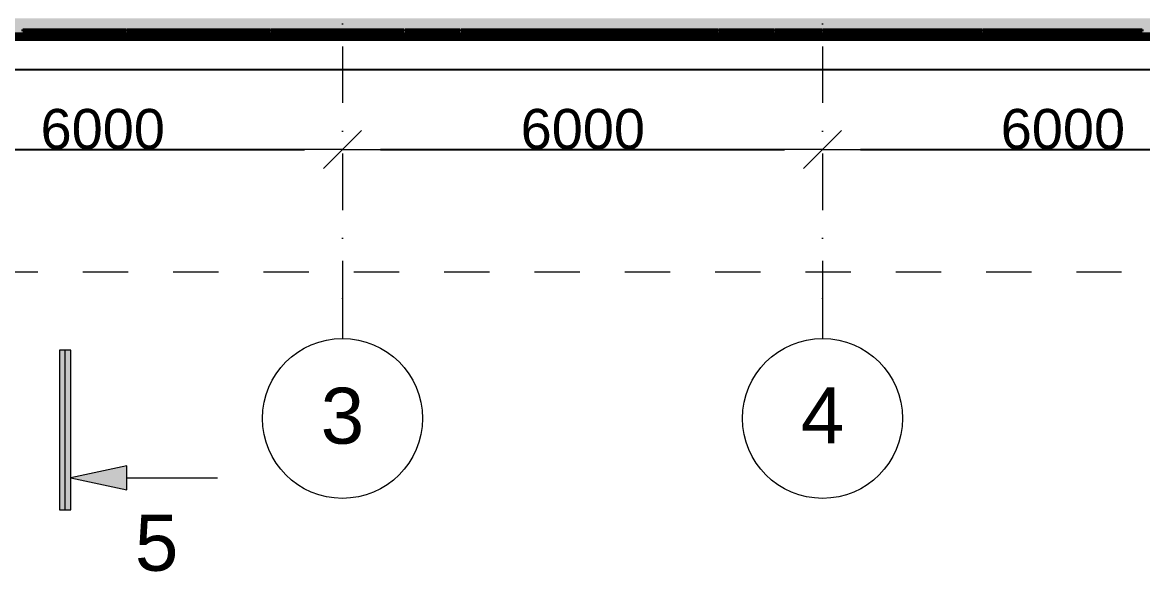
# Model space of a CAD drawing. Header units: millimetres. Extents: x -34838 to 729576, y -214038 to 121482.
# Drawn here: x 534180 to 548180, y -63102 to -56235 of the extents above; entities that cross this region are included whole.
import ezdxf
from ezdxf.enums import TextEntityAlignment as Align

# ---------------------------------------------------------------- set-up
doc = ezdxf.new("R2010")
doc.units = ezdxf.units.MM
doc.header["$MEASUREMENT"] = 0
doc.linetypes.add('Штриховая', pattern=[1128.888893, 564.444447, -564.444447])
doc.linetypes.add('Штрихпунктирная', pattern=[1340.555525, 705.555534, -352.777767, 0, -282.222223])
doc.layers.add('0_Ном._пера__54', color=7, linetype='Continuous', lineweight=15, true_color=0x5f5f5f)
for name, color, linetype in [('А _ _ НЕ ДЛЯ ДРУКУ (ДОПОМІЖНІ).ADD', 7, 'Continuous'), ('А _ ОСІ КООРДИНАЦІЙНІ.3D', 7, 'Continuous'), ('АБ _ 0 _ СТІНИ _ ЗОВНІШНІ .3D', 7, 'Continuous'), ('АБ _ 0 _ СТІНИ _ НАВІСНІ .3D', 7, 'Continuous'), ('АБ _ 3 _ ДАХИ _ КОНСТРУКЦІЯ .3D', 7, 'Continuous')]:
    doc.layers.add(name, color=color, linetype=linetype)
for name, color, linetype, lineweight in [('А _ _ НЕ ДЛЯ ДРУКУ (ДОПОМІЖНІ).ADD_Ном._пера__1', 7, 'Continuous', 13), ('А _ _ НЕ ДЛЯ ДРУКУ (ДОПОМІЖНІ).ADD_Ном._пера__20', 7, 'Continuous', 13), ('А _ ОСІ КООРДИНАЦІЙНІ.3D_Ном._пера__105', 7, 'Continuous', 13), ('А _ ОСІ КООРДИНАЦІЙНІ.3D_Ном._пера__25', 7, 'Continuous', 0), ('АБ _ 0 _ СТІНИ _ ЗОВНІШНІ .3D_Ном._пера__47', 7, 'Continuous', 20), ('АБ _ 0 _ СТІНИ _ НАВІСНІ .3D_Ном._пера__27', 7, 'Continuous', 35), ('АБ _ 3 _ ДАХИ _ КОНСТРУКЦІЯ .3D_Ном._пера__7', 7, 'Continuous', 60)]:
    doc.layers.add(name, color=color, linetype=linetype, lineweight=lineweight)
doc.styles.add('СГЕНЕРИР_СТИЛЬ_1', font='Arial.ttf')
doc.dimstyles.new('СГЕНЕРИР_СТИЛЬ__2', dxfattribs={"dimtxt": 500, "dimasz": 475, "dimexe": 0.18, "dimexo": 0.0625, "dimgap": 0.09, "dimtad": 1, "dimtih": 1, "dimtoh": 1, "dimdec": 0, "dimzin": 0, "dimdsep": 46, "dimtxsty": 'СГЕНЕРИР_СТИЛЬ_1', "dimblk": 'ARROWHEAD_6', "dimblk1": 'ARROWHEAD_6', "dimblk2": 'ARROWHEAD_6', "dimcen": 0.09, "dimse1": 1, "dimse2": 1, "dimclrd": 7, "dimclre": 7, "dimclrt": 7, "dimazin": 0, "dimtfac": 1, "dimtdec": 4, "dimtmove": 0, "dimatfit": 3, "dimfxl": 1, "dimtolj": 1, "dimtzin": 0, "dimarcsym": 0})

# ---------------------------------------------------------------- blocks, each defined once
blk = doc.blocks.new('Стена_4_4', base_point=(-150, -2075))
at = {"layer": 'АБ _ 0 _ СТІНИ _ ЗОВНІШНІ .3D', "linetype": 'Continuous', "lineweight": 0, "true_color": 0x000000}
h = blk.add_hatch(dxfattribs=at)
h.set_pattern_fill('М___БЕТОН_АРМОВАНИЙ___З__C5', color=18, style=0, pattern_type=2)
h.set_pattern_definition([(45, (0, 0), (-367.6955, 367.6955), []), (45, (-183.85, 183.85), (-367.6955, 367.6955), [390, -130, 0, -130])])
h.paths.add_polyline_path([(-150, -2200), (96150, -2200), (96150, -1950), (-150, -1950)])
at = {"layer": 'АБ _ 0 _ СТІНИ _ ЗОВНІШНІ .3D_Ном._пера__47', "color": 7, "linetype": 'Continuous', "lineweight": 20, "flags": 128}
blk.add_lwpolyline([(-150, -2200), (96150, -2200)], dxfattribs=at)
blk = doc.blocks.new('Балка_1_4', base_point=(0, -2175))
at = {"layer": 'АБ _ 3 _ ДАХИ _ КОНСТРУКЦІЯ .3D_Ном._пера__7', "color": 7, "linetype": 'Continuous', "lineweight": 60}
for p, q in [((0, -2150), (96000, -2150)), ((0, -2200), (96000, -2200))]:
    blk.add_line(p, q, dxfattribs=at)
blk = doc.blocks.new('ARROWHEAD_6')
at = {"color": 0, "linetype": 'Continuous', "lineweight": 0}
for p, q in [((-0.5, -0.5), (0.5, 0.5)), ((0, 0), (-1, 0))]:
    blk.add_line(p, q, dxfattribs=at)
blk = doc.blocks.new('*D447')
at = {"color": 7, "linetype": 'Continuous', "lineweight": -2, "transparency": 16777216}
blk.add_line((532655, -57825), (537705, -57825), dxfattribs=at)
at = {"layer": 'Defpoints', "color": 0, "linetype": 'Continuous', "transparency": 16777216}
for p in [(538180, -57825), (532180, -60187), (538180, -60187)]:
    blk.add_point(p, dxfattribs=at)
at = {"color": 7, "linetype": 'Continuous', "lineweight": -2, "transparency": 16777216, "xscale": 474.9999999999999, "yscale": 474.9999999999999, "zscale": 474.9999999999999, "rotation": 180}
blk.add_blockref('ARROWHEAD_6', (532180, -57825), dxfattribs=at)
at = {"color": 7, "linetype": 'Continuous', "lineweight": -2, "transparency": 16777216, "xscale": 474.9999999999999, "yscale": 474.9999999999999, "zscale": 474.9999999999999}
blk.add_blockref('ARROWHEAD_6', (538180, -57825), dxfattribs=at)
at = {"color": 7, "linetype": 'Continuous', "lineweight": 13, "transparency": 16777216, "insert": (535184, -57571), "char_height": 500, "attachment_point": 5, "style": 'СГЕНЕРИР_СТИЛЬ_1'}
blk.add_mtext('\\A1;6000', dxfattribs=at)
blk = doc.blocks.new('*D448')
at = {"color": 7, "linetype": 'Continuous', "lineweight": -2, "transparency": 16777216}
blk.add_line((538655, -57825), (543705, -57825), dxfattribs=at)
at = {"layer": 'Defpoints', "color": 0, "linetype": 'Continuous', "transparency": 16777216}
for p in [(544180, -57825), (538180, -60187), (544180, -60187)]:
    blk.add_point(p, dxfattribs=at)
at = {"color": 7, "linetype": 'Continuous', "lineweight": -2, "transparency": 16777216, "xscale": 474.9999999999999, "yscale": 474.9999999999999, "zscale": 474.9999999999999, "rotation": 180}
blk.add_blockref('ARROWHEAD_6', (538180, -57825), dxfattribs=at)
at = {"color": 7, "linetype": 'Continuous', "lineweight": -2, "transparency": 16777216, "xscale": 474.9999999999999, "yscale": 474.9999999999999, "zscale": 474.9999999999999}
blk.add_blockref('ARROWHEAD_6', (544180, -57825), dxfattribs=at)
at = {"color": 7, "linetype": 'Continuous', "lineweight": 13, "transparency": 16777216, "insert": (541184, -57571), "char_height": 500, "attachment_point": 5, "style": 'СГЕНЕРИР_СТИЛЬ_1'}
blk.add_mtext('\\A1;6000', dxfattribs=at)
blk = doc.blocks.new('*D449')
at = {"color": 7, "linetype": 'Continuous', "lineweight": -2, "transparency": 16777216}
blk.add_line((544655, -57825), (549705, -57825), dxfattribs=at)
at = {"layer": 'Defpoints', "color": 0, "linetype": 'Continuous', "transparency": 16777216}
for p in [(550180, -57825), (544180, -60187), (550180, -60187)]:
    blk.add_point(p, dxfattribs=at)
at = {"color": 7, "linetype": 'Continuous', "lineweight": -2, "transparency": 16777216, "xscale": 474.9999999999999, "yscale": 474.9999999999999, "zscale": 474.9999999999999, "rotation": 180}
blk.add_blockref('ARROWHEAD_6', (544180, -57825), dxfattribs=at)
at = {"color": 7, "linetype": 'Continuous', "lineweight": -2, "transparency": 16777216, "xscale": 474.9999999999999, "yscale": 474.9999999999999, "zscale": 474.9999999999999}
blk.add_blockref('ARROWHEAD_6', (550180, -57825), dxfattribs=at)
at = {"color": 7, "linetype": 'Continuous', "lineweight": 13, "transparency": 16777216, "insert": (547184, -57571), "char_height": 500, "attachment_point": 5, "style": 'СГЕНЕРИР_СТИЛЬ_1'}
blk.add_mtext('\\A1;6000', dxfattribs=at)
blk = doc.blocks.new('*D462')
at = {"color": 7, "linetype": 'Continuous', "lineweight": -2, "transparency": 16777216}
blk.add_line((526655, -56825), (621705, -56825), dxfattribs=at)
at = {"layer": 'Defpoints', "color": 0, "linetype": 'Continuous', "transparency": 16777216}
for p in [(622180, -56825), (622180, -58175), (526180, -60187)]:
    blk.add_point(p, dxfattribs=at)
at = {"color": 7, "linetype": 'Continuous', "lineweight": -2, "transparency": 16777216, "xscale": 474.9999999999999, "yscale": 474.9999999999999, "zscale": 474.9999999999999, "rotation": 180}
blk.add_blockref('ARROWHEAD_6', (526180, -56825), dxfattribs=at)
at = {"color": 7, "linetype": 'Continuous', "lineweight": -2, "transparency": 16777216, "xscale": 474.9999999999999, "yscale": 474.9999999999999, "zscale": 474.9999999999999}
blk.add_blockref('ARROWHEAD_6', (622180, -56825), dxfattribs=at)
at = {"color": 7, "linetype": 'Continuous', "lineweight": 13, "transparency": 16777216, "insert": (574185, -56571), "char_height": 500, "attachment_point": 5, "style": 'СГЕНЕРИР_СТИЛЬ_1'}
blk.add_mtext('\\A1;96000', dxfattribs=at)
blk = doc.blocks.new('Плоскость Сечения_2_4', base_point=(8536, -8097))
at = {"layer": 'А _ _ НЕ ДЛЯ ДРУКУ (ДОПОМІЖНІ).ADD', "linetype": 'Continuous', "lineweight": 0, "true_color": 0x000000}
for points in [[(8606, -8097), (8606, -6097), (8466, -6097), (8466, -8097)], [(9306, -7847), (9306, -7547), (8606, -7697)]]:
    blk.add_hatch(color=18, dxfattribs=at).paths.add_polyline_path(points)
at = {"layer": 'А _ _ НЕ ДЛЯ ДРУКУ (ДОПОМІЖНІ).ADD_Ном._пера__1', "color": 7, "linetype": 'Continuous', "lineweight": 13}
for p, q in [((8606, -6097), (8466, -6097)), ((8466, -6097), (8466, -8097)), ((8606, -8097), (8606, -6097)), ((9306, -7547), (8606, -7697)), ((9306, -7847), (9306, -7547)), ((8606, -7697), (9306, -7847)), ((9306, -7697), (10437, -7697)), ((8466, -8097), (8606, -8097))]:
    blk.add_line(p, q, dxfattribs=at)
at = {"layer": 'А _ _ НЕ ДЛЯ ДРУКУ (ДОПОМІЖНІ).ADD_Ном._пера__20', "color": 7, "linetype": 'Continuous', "lineweight": 13}
blk.add_line((8536, -8097), (8536, -6097), dxfattribs=at)
at = {"layer": 'А _ _ НЕ ДЛЯ ДРУКУ (ДОПОМІЖНІ).ADD_Ном._пера__1', "color": 7, "lineweight": 13, "insert": (9406, -8512), "char_height": 700, "attachment_point": 4, "style": 'СГЕНЕРИР_СТИЛЬ_1'}
blk.add_mtext('\\A1;{\\pql;\\fArial|b0|i0|c204|p34;5}', dxfattribs=at)
blk = doc.blocks.new('Навесная Стена_1_4')
at = {"layer": 'АБ _ 0 _ СТІНИ _ НАВІСНІ .3D', "linetype": 'Continuous', "lineweight": 0, "true_color": 0x000000}
for points in [[(8005, -2110), (8005, -2090), (9295, -2090), (9295, -2110)], [(9305, -2110), (9305, -2090), (11095, -2090), (11095, -2110)], [(11105, -2110), (11105, -2090), (12768, -2090), (12768, -2110)], [(12778, -2110), (12778, -2090), (13468, -2090), (13468, -2110)], [(13478, -2110), (13478, -2090), (16690, -2090), (16690, -2110)], [(16700, -2110), (16700, -2090), (17390, -2090), (17390, -2110)], [(17400, -2110), (17400, -2090), (17995, -2090), (17995, -2110)], [(18005, -2110), (18005, -2090), (19995, -2090), (19995, -2110)], [(20005, -2110), (20005, -2090), (21995, -2090), (21995, -2110)]]:
    blk.add_hatch(color=18, dxfattribs=at).paths.add_polyline_path(points)
at = {"layer": 'АБ _ 0 _ СТІНИ _ НАВІСНІ .3D_Ном._пера__27', "color": 7, "linetype": 'Continuous', "lineweight": 35}
for p, q in [((8005, -2090), (9295, -2090)), ((8005, -2110), (8005, -2090)), ((9295, -2090), (9295, -2110)), ((9305, -2090), (11095, -2090)), ((9305, -2110), (9305, -2090)), ((11095, -2090), (11095, -2110)), ((11105, -2090), (12768, -2090)), ((11105, -2110), (11105, -2090)), ((12768, -2090), (12768, -2110)), ((12778, -2090), (13468, -2090)), ((12778, -2110), (12778, -2090)), ((13468, -2090), (13468, -2110)), ((13478, -2090), (16690, -2090)), ((13478, -2110), (13478, -2090)), ((16690, -2090), (16690, -2110)), ((16700, -2090), (17390, -2090)), ((16700, -2110), (16700, -2090)), ((17390, -2090), (17390, -2110)), ((17400, -2090), (17995, -2090)), ((17400, -2110), (17400, -2090)), ((17995, -2090), (17995, -2110)), ((18005, -2090), (19995, -2090)), ((18005, -2110), (18005, -2090)), ((19995, -2090), (19995, -2110)), ((20005, -2090), (21995, -2090)), ((20005, -2110), (20005, -2090)), ((21995, -2090), (21995, -2110)), ((9295, -2110), (8005, -2110)), ((11095, -2110), (9305, -2110)), ((12768, -2110), (11105, -2110)), ((13468, -2110), (12778, -2110)), ((16690, -2110), (13478, -2110)), ((17390, -2110), (16700, -2110)), ((17995, -2110), (17400, -2110)), ((19995, -2110), (18005, -2110)), ((21995, -2110), (20005, -2110))]:
    blk.add_line(p, q, dxfattribs=at)
blk = doc.blocks.new('Стандартный Маркер Сетки')
at = {"layer": 'А _ ОСІ КООРДИНАЦІЙНІ.3D_Ном._пера__105', "color": 7, "linetype": 'Штрихпунктирная', "lineweight": 13}
for p, q in [((500, 0), (18399, 0)), ((18399, 0), (18899, 0))]:
    blk.add_line(p, q, dxfattribs=at)
at = {"layer": 'А _ ОСІ КООРДИНАЦІЙНІ.3D_Ном._пера__105', "color": 7, "linetype": 'Continuous', "lineweight": 13}
blk.add_circle((19899, 0), 1000, dxfattribs=at)
at = {"layer": 'А _ ОСІ КООРДИНАЦІЙНІ.3D_Ном._пера__105', "color": 7, "linetype": 'Штрихпунктирная', "lineweight": 13}
blk.add_point((18399, 0), dxfattribs=at)
blk.add_point((18399, 0), dxfattribs=at)
at = {"layer": 'А _ ОСІ КООРДИНАЦІЙНІ.3D_Ном._пера__25', "color": 7, "lineweight": 0, "style": 'СГЕНЕРИР_СТИЛЬ_1'}
blk.add_attdef('AC_MarkerText_1', text='', height=700, rotation=90, dxfattribs=at).set_placement((19899, 40), align=Align.MIDDLE_CENTER)

msp = doc.modelspace()

# ---------------------------------------------------------------- linework, layer by layer
at = {"layer": '0_Ном._пера__54', "color": 251, "linetype": 'Штриховая', "lineweight": 15, "true_color": 0x5f5f5f}
msp.add_line((525905, -59354.5), (622430, -59354.5), dxfattribs=at)

# ---------------------------------------------------------------- block references
at = {"layer": 'А _ _ НЕ ДЛЯ ДРУКУ (ДОПОМІЖНІ).ADD', "color": 7, "lineweight": 13}
msp.add_blockref('Плоскость Сечения_2_4', (534715.5, -62331.2), dxfattribs=at)
at = {"layer": 'А _ ОСІ КООРДИНАЦІЙНІ.3D', "color": 7, "linetype": 'Continuous', "lineweight": 60}
ref = msp.add_blockref('Стандартный Маркер Сетки', (538180, -41287.4), dxfattribs=dict(at, zscale=1000, rotation=270))
ref.add_attrib('AC_MarkerText_1', '3', dxfattribs={"layer": 'А _ ОСІ КООРДИНАЦІЙНІ.3D_Ном._пера__25', "color": 7, "lineweight": 0, "height": 700, "rotation": 360, "style": 'СГЕНЕРИР_СТИЛЬ_1'}).set_placement((538180, -61152.6), align=Align.MIDDLE_CENTER)
ref = msp.add_blockref('Стандартный Маркер Сетки', (544180, -41287.4), dxfattribs=dict(at, zscale=1000, rotation=270))
ref.add_attrib('AC_MarkerText_1', '4', dxfattribs={"layer": 'А _ ОСІ КООРДИНАЦІЙНІ.3D_Ном._пера__25', "color": 7, "lineweight": 0, "height": 700, "rotation": 360, "style": 'СГЕНЕРИР_СТИЛЬ_1'}).set_placement((544180, -61146.6), align=Align.MIDDLE_CENTER)
at = {"layer": 'АБ _ 0 _ СТІНИ _ ЗОВНІШНІ .3D', "color": 7, "lineweight": 20}
msp.add_blockref('Стена_4_4', (526030, -56309.5), dxfattribs=at)
at = {"layer": 'АБ _ 0 _ СТІНИ _ НАВІСНІ .3D', "linetype": 'Continuous', "lineweight": 0}
msp.add_blockref('Навесная Стена_1_4', (526180, -54234.5), dxfattribs=at)
at = {"layer": 'АБ _ 3 _ ДАХИ _ КОНСТРУКЦІЯ .3D', "color": 7, "lineweight": 60}
msp.add_blockref('Балка_1_4', (526180, -56409.5), dxfattribs=at)

# ---------------------------------------------------------------- dimensions: what is measured, and where the dimension line sits
at = {"color": 7, "linetype": 'Continuous', "lineweight": 13}
for base, p1, p2, picture, middle in [((622180, -56824.5), (526180, -60186.6), (622180, -58174.5), '*D462', (574184.8, -56824.5)), ((538180, -57824.5), (532180, -60186.6), (538180, -60186.6), '*D447', (535183.9, -57824.5)), ((544180, -57824.5), (538180, -60186.6), (544180, -60186.6), '*D448', (541183.9, -57824.5)), ((550180, -57824.5), (544180, -60186.6), (550180, -60186.6), '*D449', (547183.9, -57824.5))]:
    dim = msp.add_linear_dim(base=base, p1=p1, p2=p2, dimstyle='СГЕНЕРИР_СТИЛЬ__2', dxfattribs=at)
    dim.commit()
    dim.dimension.update_dxf_attribs({"geometry": picture, "text_midpoint": middle, "dimtype": 160})

doc.saveas('drawing.dxf')
